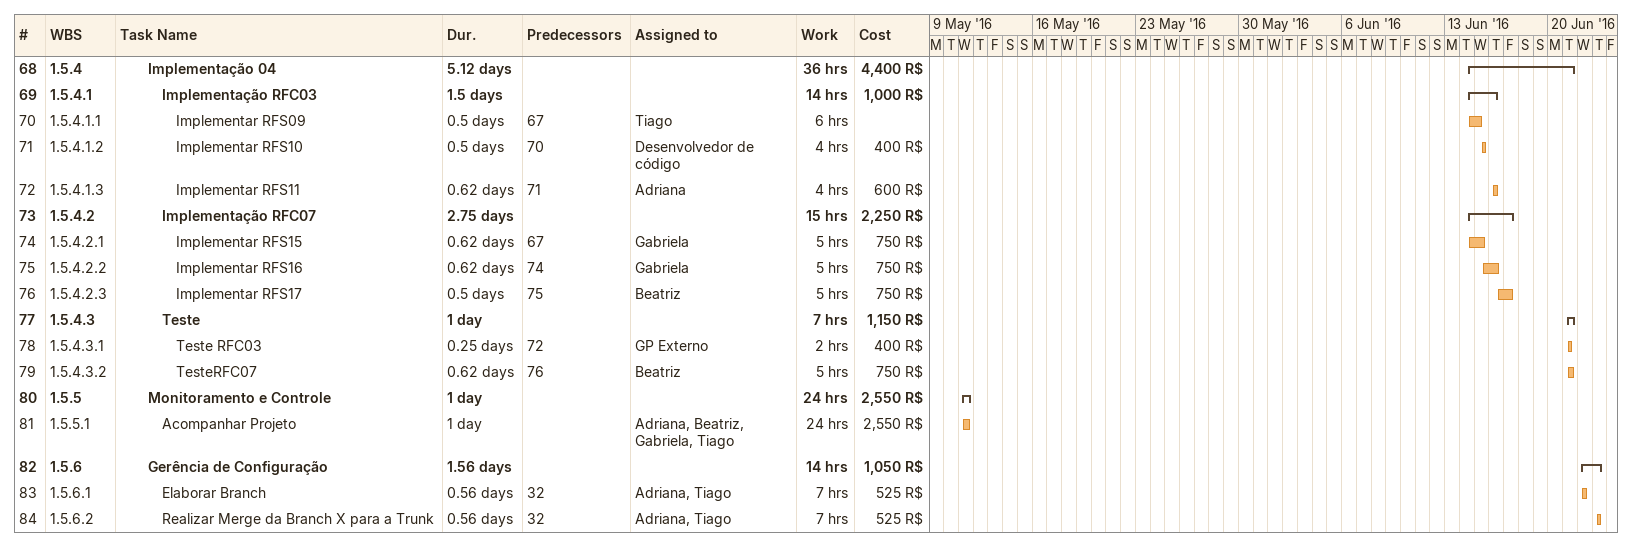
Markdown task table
| ID | WBS | Task | Duration | Start | Finish | Predecessors | Resources | Work (h) | Cost (R$) |
|---|---|---|---|---|---|---|---|---|---|
| 68 | 1.5.4 | **Implementação 04** | 5.12d | 2016-06-14 | 2016-06-21 |  |  | 36 | 4400 |
| 69 | 1.5.4.1 | **Implementação RFC03** | 1.5d | 2016-06-14 | 2016-06-16 |  |  | 14 | 1000 |
| 70 | 1.5.4.1.1 | Implementar RFS09 | 0.5d | 2016-06-14 | 2016-06-15 | 67 | Tiago | 6 |  |
| 71 | 1.5.4.1.2 | Implementar RFS10 | 0.5d | 2016-06-15 | 2016-06-15 | 70 | Desenvolvedor de código | 4 | 400 |
| 72 | 1.5.4.1.3 | Implementar RFS11 | 0.62d | 2016-06-16 | 2016-06-16 | 71 | Adriana | 4 | 600 |
| 73 | 1.5.4.2 | **Implementação RFC07** | 2.75d | 2016-06-14 | 2016-06-17 |  |  | 15 | 2250 |
| 74 | 1.5.4.2.1 | Implementar RFS15 | 0.62d | 2016-06-14 | 2016-06-15 | 67 | Gabriela | 5 | 750 |
| 75 | 1.5.4.2.2 | Implementar RFS16 | 0.62d | 2016-06-15 | 2016-06-16 | 74 | Gabriela | 5 | 750 |
| 76 | 1.5.4.2.3 | Implementar RFS17 | 0.5d | 2016-06-16 | 2016-06-17 | 75 | Beatriz | 5 | 750 |
| 77 | 1.5.4.3 | **Teste** | 1d | 2016-06-21 | 2016-06-21 |  |  | 7 | 1150 |
| 78 | 1.5.4.3.1 | Teste RFC03 | 0.25d | 2016-06-21 | 2016-06-21 | 72 | GP Externo | 2 | 400 |
| 79 | 1.5.4.3.2 | TesteRFC07 | 0.62d | 2016-06-21 | 2016-06-21 | 76 | Beatriz | 5 | 750 |
| 80 | 1.5.5 | **Monitoramento e Controle** | 1d | 2016-05-11 | 2016-05-11 |  |  | 24 | 2550 |
| 81 | 1.5.5.1 | Acompanhar Projeto | 1d | 2016-05-11 | 2016-05-11 |  | Adriana, Beatriz, Gabriela, Tiago | 24 | 2550 |
| 82 | 1.5.6 | **Gerência de Configuração** | 1.56d | 2016-06-22 | 2016-06-23 |  |  | 14 | 1050 |
| 83 | 1.5.6.1 | Elaborar Branch | 0.56d | 2016-06-22 | 2016-06-22 | 32 | Adriana, Tiago | 7 | 525 |
| 84 | 1.5.6.2 | Realizar Merge da Branch X para a Trunk | 0.56d | 2016-06-23 | 2016-06-23 | 32 | Adriana, Tiago | 7 | 525 |
